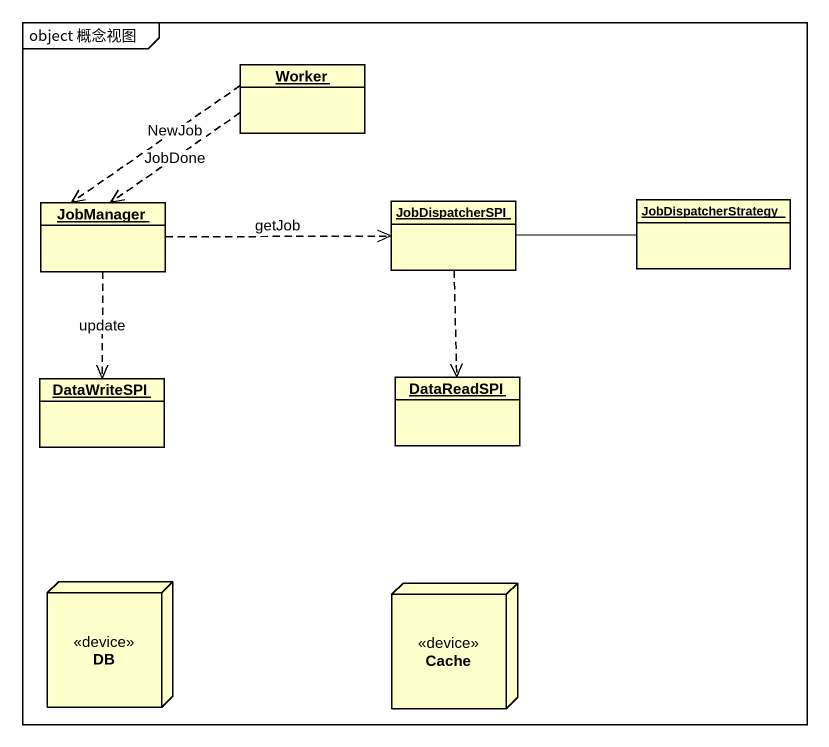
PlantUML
@startuml
mainframe object 概念视图
allowmixing
hide circle
hide empty members
object Worker
object JobManager
object JobDispatcherSPI
object JobDispatcherStrategy
object DataWriteSPI
object DataReadSPI
node DB <<device>>
node Cache <<device>>
Worker ..> JobManager : JobDone
Worker ..> JobManager : NewJob
JobManager .right.> JobDispatcherSPI : getJob
JobManager ..> DataWriteSPI : update
JobDispatcherSPI -right- JobDispatcherStrategy
JobDispatcherSPI ..> DataReadSPI
@enduml
